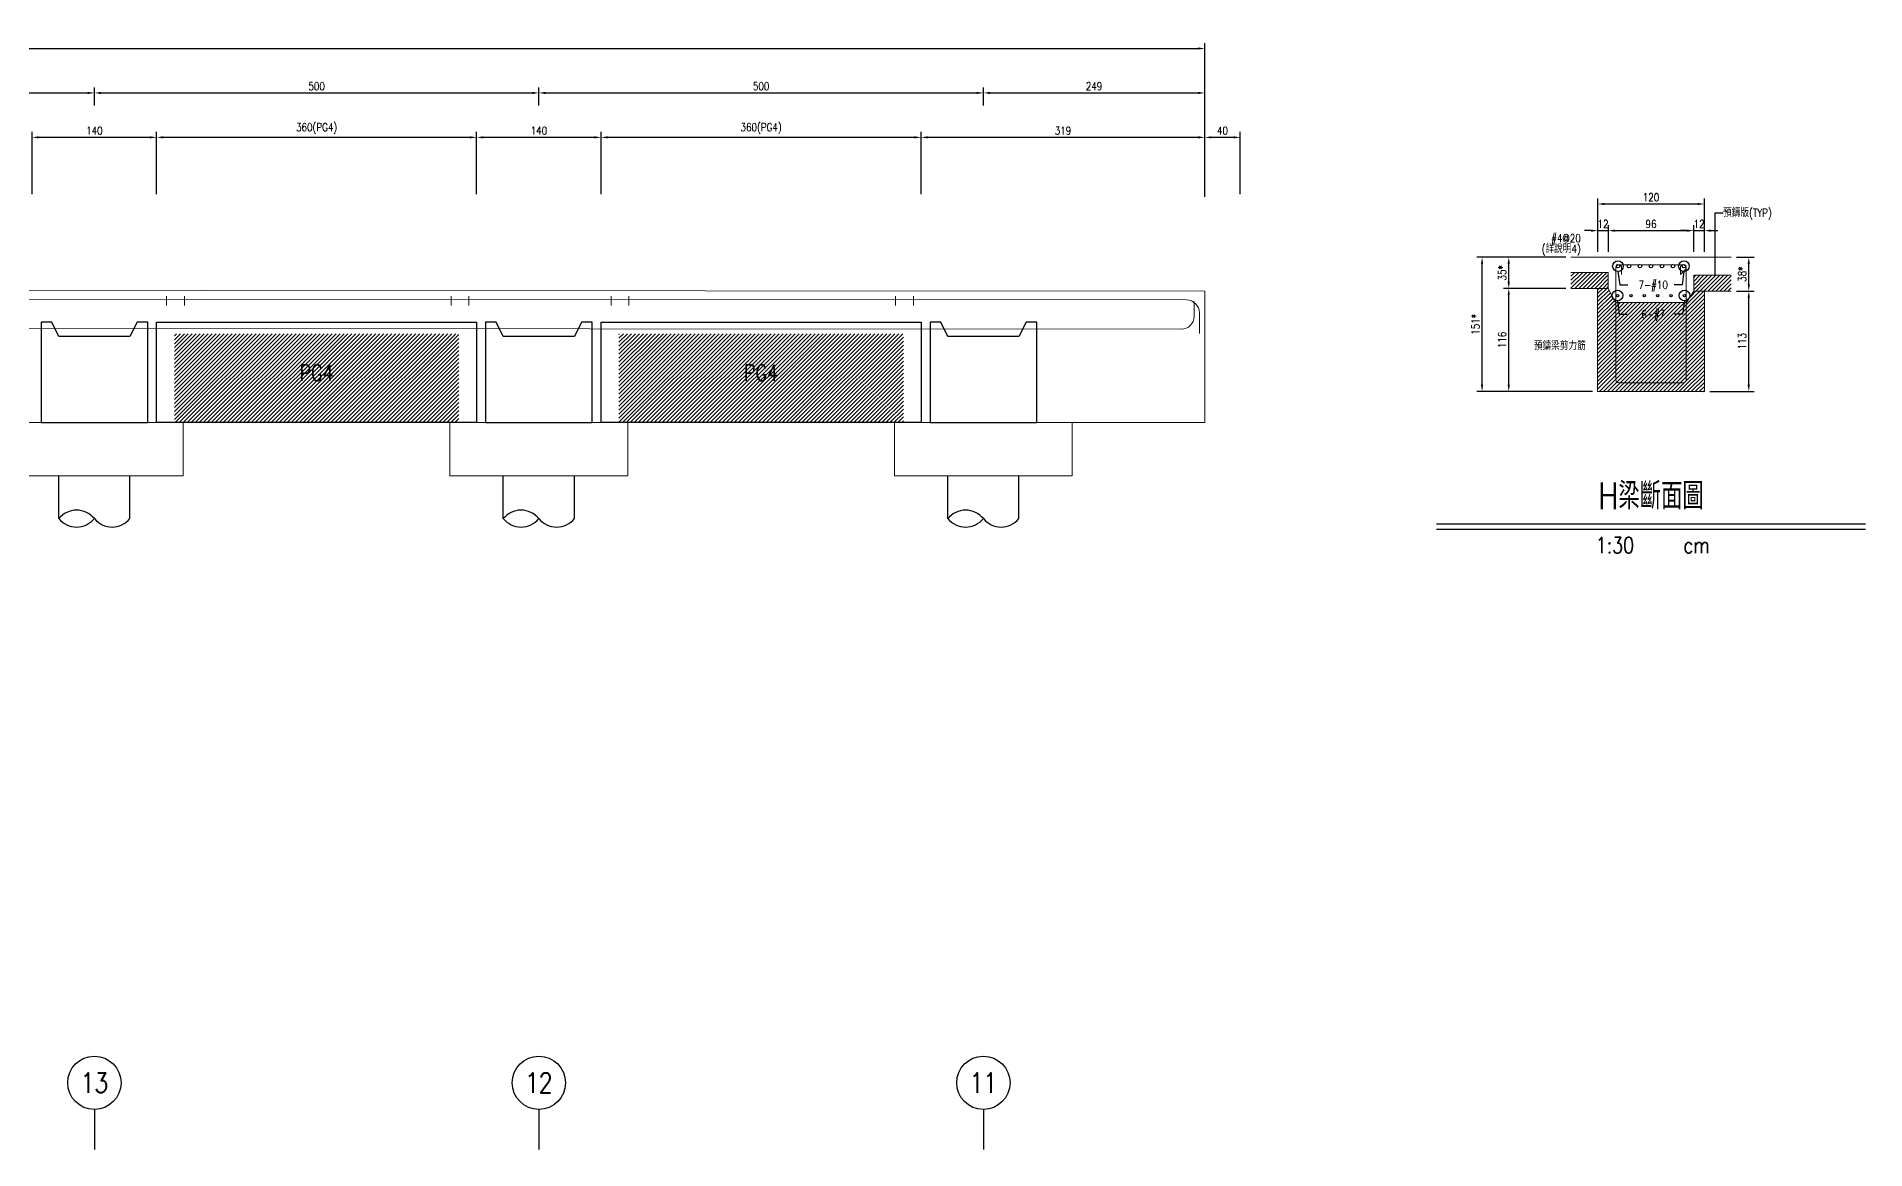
# Model space of a CAD drawing. Extents: x -4754 to 4976, y -23710 to 3841.
# Drawn here: x 2919 to 4976, y -11214 to -9961 of the extents above; entities that cross this region are included whole.
import ezdxf
from ezdxf.enums import TextEntityAlignment as Align

# ---------------------------------------------------------------- set-up
doc = ezdxf.new("R2010")
doc.units = 0
doc.header["$LTSCALE"] = 3
doc.layers.get('0').update_dxf_attribs({"linetype": 'CONTINUOUS'})
doc.layers.add('HB_0', color=7, linetype='CONTINUOUS', transparency=0.5)
doc.layers.add('預鑄版_HATCH', color=253, linetype='CONTINUOUS', transparency=0.1)
for name, color, linetype in [('HB_DIM', 1, 'CONTINUOUS'), ('HB_TXT_CTEXT', 2, 'CONTINUOUS'), ('鋼筋', 3, 'CONTINUOUS'), ('預鑄梁_HATCH', 253, 'CONTINUOUS')]:
    doc.layers.add(name, color=color, linetype=linetype)
doc.styles.get("Standard").update_dxf_attribs({"font": 'ROMANS.shx', "width": 0.8, "bigfont": 'chineset.shx'})
doc.dimstyles.new('30', dxfattribs={"dimscale": 3, "dimtxt": 3, "dimasz": 2.5, "dimexe": 2, "dimexo": 2, "dimgap": 1, "dimtad": 1, "dimdsep": 46, "dimtxsty": 'Standard', "dimcen": 0, "dimclrd": 256, "dimclre": 256, "dimclrt": 2, "dimadec": 0, "dimazin": 0, "dimtfac": 1, "dimtix": 1, "dimtmove": 2, "dimatfit": 3, "dimfxl": 1, "dimtolj": 1, "dimtzin": 0, "dimarcsym": 0})

# ---------------------------------------------------------------- blocks, each defined once
blk = doc.blocks.new('pile_vertical_with_pilecap')
at = {"linetype": 'Continuous'}
for p, q in [((-40, -48.1), (-40, 0)), ((-40, -48.1), (-40, 0)), ((40, -48.1), (40, 0)), ((40, -48.1), (40, 0))]:
    blk.add_line(p, q, dxfattribs=at)
for centre, start, end in [((-20, -64.1), 38.718, 141.282), ((-20, -64.1), 38.718, 141.282), ((-20, -32), 218.718, 321.282), ((-20, -32), 218.718, 321.282), ((20, -32), 218.718, 321.282), ((20, -32), 218.718, 321.282)]:
    blk.add_arc(centre, 25.6, start, end, dxfattribs=at)
blk = doc.blocks.new('*D175')
at = {"layer": 'HB_DIM', "linetype": 'Continuous', "lineweight": -2}
for p, q in [((2913.6, -10138.8), (2913.6, -10068.8)), ((2921.1, -10074.8), (3046.1, -10074.8)), ((3053.6, -10138.8), (3053.6, -10068.8))]:
    blk.add_line(p, q, dxfattribs=at)
at = {"layer": 'HB_DIM'}
for points in [[(2921.1, -10073.6), (2921.1, -10076.1), (2913.6, -10074.8)], [(3046.1, -10076.1), (3046.1, -10073.6), (3053.6, -10074.8)]]:
    blk.add_solid(points, dxfattribs=at)
at = {"layer": 'HB_DIM', "color": 2, "linetype": 'Continuous', "insert": (2983.6, -10067.3), "char_height": 9, "attachment_point": 5, "rotation": 0}
blk.add_mtext('\\A1;140', dxfattribs=at)
blk = doc.blocks.new('*D176')
at = {"layer": 'HB_DIM', "linetype": 'Continuous', "lineweight": -2}
for p, q in [((3053.6, -10138.8), (3053.6, -10068.8)), ((3061.1, -10074.8), (3406.1, -10074.8)), ((3413.6, -10138.8), (3413.6, -10068.8))]:
    blk.add_line(p, q, dxfattribs=at)
at = {"layer": 'HB_DIM'}
for points in [[(3061.1, -10073.6), (3061.1, -10076.1), (3053.6, -10074.8)], [(3406.1, -10076.1), (3406.1, -10073.6), (3413.6, -10074.8)]]:
    blk.add_solid(points, dxfattribs=at)
at = {"layer": 'HB_DIM', "color": 2, "linetype": 'Continuous', "insert": (3233.6, -10064.9), "char_height": 9, "attachment_point": 5, "rotation": 0}
blk.add_mtext('\\A1;360(PG4)', dxfattribs=at)
blk = doc.blocks.new('*D177')
at = {"layer": 'HB_DIM', "linetype": 'Continuous', "lineweight": -2}
for p, q in [((3413.6, -10138.8), (3413.6, -10068.8)), ((3421.1, -10074.8), (3546.1, -10074.8)), ((3553.6, -10138.8), (3553.6, -10068.8))]:
    blk.add_line(p, q, dxfattribs=at)
at = {"layer": 'HB_DIM'}
for points in [[(3421.1, -10073.6), (3421.1, -10076.1), (3413.6, -10074.8)], [(3546.1, -10076.1), (3546.1, -10073.6), (3553.6, -10074.8)]]:
    blk.add_solid(points, dxfattribs=at)
at = {"layer": 'HB_DIM', "color": 2, "linetype": 'Continuous', "insert": (3483.6, -10067.3), "char_height": 9, "attachment_point": 5, "rotation": 0}
blk.add_mtext('\\A1;140', dxfattribs=at)
blk = doc.blocks.new('*D178')
at = {"layer": 'HB_DIM', "linetype": 'Continuous', "lineweight": -2}
for p, q in [((3553.6, -10138.8), (3553.6, -10068.8)), ((3561.1, -10074.8), (3906.1, -10074.8)), ((3913.6, -10138.8), (3913.6, -10068.8))]:
    blk.add_line(p, q, dxfattribs=at)
at = {"layer": 'HB_DIM'}
for points in [[(3561.1, -10073.6), (3561.1, -10076.1), (3553.6, -10074.8)], [(3906.1, -10076.1), (3906.1, -10073.6), (3913.6, -10074.8)]]:
    blk.add_solid(points, dxfattribs=at)
at = {"layer": 'HB_DIM', "color": 2, "linetype": 'Continuous', "insert": (3733.6, -10064.9), "char_height": 9, "attachment_point": 5, "rotation": 0}
blk.add_mtext('\\A1;360(PG4)', dxfattribs=at)
blk = doc.blocks.new('*D179')
at = {"layer": 'HB_DIM', "linetype": 'Continuous', "lineweight": -2}
for p, q in [((3913.6, -10138.8), (3913.6, -10068.8)), ((3921.1, -10074.8), (4225.1, -10074.8)), ((4232.6, -10138.8), (4232.6, -10068.8))]:
    blk.add_line(p, q, dxfattribs=at)
at = {"layer": 'HB_DIM'}
for points in [[(3921.1, -10073.6), (3921.1, -10076.1), (3913.6, -10074.8)], [(4225.1, -10076.1), (4225.1, -10073.6), (4232.6, -10074.8)]]:
    blk.add_solid(points, dxfattribs=at)
at = {"layer": 'HB_DIM', "color": 2, "linetype": 'Continuous', "insert": (4073.1, -10067.3), "char_height": 9, "attachment_point": 5, "rotation": 0}
blk.add_mtext('\\A1;319', dxfattribs=at)
blk = doc.blocks.new('*D180')
at = {"layer": 'HB_DIM', "linetype": 'Continuous', "lineweight": -2}
for p, q in [((4232.6, -10138.8), (4232.6, -10068.8)), ((4240.1, -10074.8), (4265.1, -10074.8)), ((4272.6, -10138.8), (4272.6, -10068.8))]:
    blk.add_line(p, q, dxfattribs=at)
at = {"layer": 'HB_DIM'}
for points in [[(4240.1, -10073.6), (4240.1, -10076.1), (4232.6, -10074.8)], [(4265.1, -10076.1), (4265.1, -10073.6), (4272.6, -10074.8)]]:
    blk.add_solid(points, dxfattribs=at)
at = {"layer": 'HB_DIM', "color": 2, "linetype": 'Continuous', "insert": (4252.6, -10067.3), "char_height": 9, "attachment_point": 5, "rotation": 0}
blk.add_mtext('\\A1;40', dxfattribs=at)
blk = doc.blocks.new('*D183')
at = {"layer": 'HB_DIM', "linetype": 'Continuous', "lineweight": -2}
for p, q in [((-265.4, -10138.8), (-265.4, -9968.8)), ((-257.9, -9974.8), (4225.1, -9974.8)), ((4232.6, -10141.8), (4232.6, -9968.8))]:
    blk.add_line(p, q, dxfattribs=at)
at = {"layer": 'HB_DIM'}
for points in [[(-257.9, -9973.6), (-257.9, -9976.1), (-265.4, -9974.8)], [(4225.1, -9976.1), (4225.1, -9973.6), (4232.6, -9974.8)]]:
    blk.add_solid(points, dxfattribs=at)
at = {"layer": 'HB_DIM', "color": 2, "linetype": 'Continuous', "insert": (1983.6, -9967.3), "char_height": 9, "attachment_point": 5, "rotation": 0}
blk.add_mtext('\\A1;4498', dxfattribs=at)
blk = doc.blocks.new('*D190')
at = {"layer": 'HB_DIM', "linetype": 'Continuous', "lineweight": -2}
for p, q in [((2483.6, -10038.8), (2483.6, -10018.8)), ((2491.1, -10024.8), (2976.1, -10024.8)), ((2983.6, -10038.8), (2983.6, -10018.8))]:
    blk.add_line(p, q, dxfattribs=at)
at = {"layer": 'HB_DIM'}
for points in [[(2491.1, -10023.6), (2491.1, -10026.1), (2483.6, -10024.8)], [(2976.1, -10026.1), (2976.1, -10023.6), (2983.6, -10024.8)]]:
    blk.add_solid(points, dxfattribs=at)
at = {"layer": 'HB_DIM', "color": 2, "linetype": 'Continuous', "insert": (2733.6, -10017.3), "char_height": 9, "attachment_point": 5, "rotation": 0}
blk.add_mtext('\\A1;500', dxfattribs=at)
blk = doc.blocks.new('*D191')
at = {"layer": 'HB_DIM', "linetype": 'Continuous', "lineweight": -2}
for p, q in [((2983.6, -10038.8), (2983.6, -10018.8)), ((2991.1, -10024.8), (3476.1, -10024.8)), ((3483.6, -10038.8), (3483.6, -10018.8))]:
    blk.add_line(p, q, dxfattribs=at)
at = {"layer": 'HB_DIM'}
for points in [[(2991.1, -10023.6), (2991.1, -10026.1), (2983.6, -10024.8)], [(3476.1, -10026.1), (3476.1, -10023.6), (3483.6, -10024.8)]]:
    blk.add_solid(points, dxfattribs=at)
at = {"layer": 'HB_DIM', "color": 2, "linetype": 'Continuous', "insert": (3233.6, -10017.3), "char_height": 9, "attachment_point": 5, "rotation": 0}
blk.add_mtext('\\A1;500', dxfattribs=at)
blk = doc.blocks.new('*D192')
at = {"layer": 'HB_DIM', "linetype": 'Continuous', "lineweight": -2}
for p, q in [((3483.6, -10038.8), (3483.6, -10018.8)), ((3491.1, -10024.8), (3976.1, -10024.8)), ((3983.6, -10038.8), (3983.6, -10018.8))]:
    blk.add_line(p, q, dxfattribs=at)
at = {"layer": 'HB_DIM'}
for points in [[(3491.1, -10023.6), (3491.1, -10026.1), (3483.6, -10024.8)], [(3976.1, -10026.1), (3976.1, -10023.6), (3983.6, -10024.8)]]:
    blk.add_solid(points, dxfattribs=at)
at = {"layer": 'HB_DIM', "color": 2, "linetype": 'Continuous', "insert": (3733.6, -10017.3), "char_height": 9, "attachment_point": 5, "rotation": 0}
blk.add_mtext('\\A1;500', dxfattribs=at)
blk = doc.blocks.new('*D193')
at = {"layer": 'HB_DIM', "linetype": 'Continuous', "lineweight": -2}
for p, q in [((3983.6, -10038.8), (3983.6, -10018.8)), ((3991.1, -10024.8), (4225.1, -10024.8)), ((4232.6, -10138.8), (4232.6, -10018.8))]:
    blk.add_line(p, q, dxfattribs=at)
at = {"layer": 'HB_DIM'}
for points in [[(3991.1, -10023.6), (3991.1, -10026.1), (3983.6, -10024.8)], [(4225.1, -10026.1), (4225.1, -10023.6), (4232.6, -10024.8)]]:
    blk.add_solid(points, dxfattribs=at)
at = {"layer": 'HB_DIM', "color": 2, "linetype": 'Continuous', "insert": (4108.1, -10017.3), "char_height": 9, "attachment_point": 5, "rotation": 0}
blk.add_mtext('\\A1;249', dxfattribs=at)
blk = doc.blocks.new('line_guide')
at = {"color": 4, "linetype": 'Continuous'}
blk.add_line((0, 0), (0, -45), dxfattribs=at)
blk.add_circle((0, 30), 30, dxfattribs=at)
at = {"color": 4, "linetype": 'Continuous', "width": 0.8}
blk.add_attdef('A', text='', height=22.5, dxfattribs=at).set_placement((0, 30), align=Align.MIDDLE)
blk = doc.blocks.new('title_beam')
at = {"color": 3, "linetype": 'Continuous'}
blk.add_line((-241.2, 0), (241.2, 0), dxfattribs=at)
at = {"color": 1, "linetype": 'Continuous'}
blk.add_line((-241.2, -6), (241.2, -6), dxfattribs=at)
at = {"color": 3, "linetype": 'Continuous', "width": 0.8}
blk.add_attdef('TITLE', text='', height=30, dxfattribs=at).set_placement((0, 33), align=Align.MIDDLE)
at = {"linetype": 'Continuous', "width": 0.8}
blk.add_attdef('SCALE', text='', height=18, dxfattribs=at).set_placement((-40.6, -24), align=Align.MIDDLE)
blk.add_attdef('CM', (36.5, -33), '', height=18, dxfattribs=at)
blk = doc.blocks.new('C')
at = {"color": 3, "linetype": 'Continuous'}
blk.add_circle((0, 0), 1.2, dxfattribs=at)
blk = doc.blocks.new('*D444')
at = {"layer": 'HB_DIM', "linetype": 'Continuous', "lineweight": -2}
for p, q in [((4638.6, -10209.8), (4538.6, -10209.8)), ((4544.6, -10353.3), (4544.6, -10217.3)), ((4668.6, -10360.8), (4538.6, -10360.8))]:
    blk.add_line(p, q, dxfattribs=at)
at = {"layer": 'HB_DIM'}
for points in [[(4545.8, -10217.3), (4543.3, -10217.3), (4544.6, -10209.8)], [(4543.3, -10353.3), (4545.8, -10353.3), (4544.6, -10360.8)]]:
    blk.add_solid(points, dxfattribs=at)
at = {"layer": 'HB_DIM', "color": 2, "linetype": 'Continuous', "insert": (4537.1, -10285.3), "char_height": 9, "attachment_point": 5, "rotation": 90}
blk.add_mtext('\\A1;151*', dxfattribs=at)
blk = doc.blocks.new('*D445')
at = {"layer": 'HB_DIM', "linetype": 'Continuous', "lineweight": -2}
for p, q in [((4638.6, -10244.8), (4568.6, -10244.8)), ((4574.6, -10353.3), (4574.6, -10252.3)), ((4668.6, -10360.8), (4568.6, -10360.8))]:
    blk.add_line(p, q, dxfattribs=at)
at = {"layer": 'HB_DIM'}
for points in [[(4575.8, -10252.3), (4573.3, -10252.3), (4574.6, -10244.8)], [(4573.3, -10353.3), (4575.8, -10353.3), (4574.6, -10360.8)]]:
    blk.add_solid(points, dxfattribs=at)
at = {"layer": 'HB_DIM', "color": 2, "linetype": 'Continuous', "insert": (4567.1, -10302.8), "char_height": 9, "attachment_point": 5, "rotation": 90}
blk.add_mtext('\\A1;116', dxfattribs=at)
blk = doc.blocks.new('*D446')
at = {"layer": 'HB_DIM', "linetype": 'Continuous', "lineweight": -2}
for p, q in [((4638.6, -10209.8), (4568.6, -10209.8)), ((4574.6, -10237.3), (4574.6, -10217.3)), ((4638.6, -10244.8), (4568.6, -10244.8))]:
    blk.add_line(p, q, dxfattribs=at)
at = {"layer": 'HB_DIM'}
for points in [[(4575.8, -10217.3), (4573.3, -10217.3), (4574.6, -10209.8)], [(4573.3, -10237.3), (4575.8, -10237.3), (4574.6, -10244.8)]]:
    blk.add_solid(points, dxfattribs=at)
at = {"layer": 'HB_DIM', "color": 2, "linetype": 'Continuous', "insert": (4567.1, -10227.3), "char_height": 9, "attachment_point": 5, "rotation": 90}
blk.add_mtext('\\A1;35*', dxfattribs=at)
blk = doc.blocks.new('*D447')
at = {"layer": 'HB_DIM', "linetype": 'Continuous', "lineweight": -2}
for p, q in [((4830.6, -10247.8), (4850.6, -10247.8)), ((4844.6, -10353.3), (4844.6, -10255.3)), ((4800.6, -10360.8), (4850.6, -10360.8))]:
    blk.add_line(p, q, dxfattribs=at)
at = {"layer": 'HB_DIM'}
for points in [[(4845.8, -10255.3), (4843.3, -10255.3), (4844.6, -10247.8)], [(4843.3, -10353.3), (4845.8, -10353.3), (4844.6, -10360.8)]]:
    blk.add_solid(points, dxfattribs=at)
at = {"layer": 'HB_DIM', "color": 2, "linetype": 'Continuous', "insert": (4837.1, -10304.3), "char_height": 9, "attachment_point": 5, "rotation": 90}
blk.add_mtext('\\A1;113', dxfattribs=at)
blk = doc.blocks.new('*D448')
at = {"layer": 'HB_DIM', "linetype": 'Continuous', "lineweight": -2}
for p, q in [((4830.6, -10209.8), (4850.6, -10209.8)), ((4844.6, -10240.3), (4844.6, -10217.3)), ((4830.6, -10247.8), (4850.6, -10247.8))]:
    blk.add_line(p, q, dxfattribs=at)
at = {"layer": 'HB_DIM'}
for points in [[(4845.8, -10217.3), (4843.3, -10217.3), (4844.6, -10209.8)], [(4843.3, -10240.3), (4845.8, -10240.3), (4844.6, -10247.8)]]:
    blk.add_solid(points, dxfattribs=at)
at = {"layer": 'HB_DIM', "color": 2, "linetype": 'Continuous', "insert": (4837.1, -10228.8), "char_height": 9, "attachment_point": 5, "rotation": 90}
blk.add_mtext('\\A1;38*', dxfattribs=at)
blk = doc.blocks.new('*D449')
at = {"layer": 'HB_DIM', "linetype": 'Continuous', "lineweight": -2}
for p, q in [((4674.6, -10203.8), (4674.6, -10143.8)), ((4682.1, -10149.8), (4787.1, -10149.8)), ((4794.6, -10203.8), (4794.6, -10143.8))]:
    blk.add_line(p, q, dxfattribs=at)
at = {"layer": 'HB_DIM'}
for points in [[(4682.1, -10148.6), (4682.1, -10151.1), (4674.6, -10149.8)], [(4787.1, -10151.1), (4787.1, -10148.6), (4794.6, -10149.8)]]:
    blk.add_solid(points, dxfattribs=at)
at = {"layer": 'HB_DIM', "color": 2, "linetype": 'Continuous', "insert": (4734.6, -10142.3), "char_height": 9, "attachment_point": 5, "rotation": 0}
blk.add_mtext('\\A1;120', dxfattribs=at)
blk = doc.blocks.new('*D450')
at = {"layer": 'HB_DIM', "linetype": 'Continuous', "lineweight": -2}
for p, q in [((4667.1, -10179.8), (4659.6, -10179.8)), ((4674.6, -10203.8), (4674.6, -10173.8)), ((4674.6, -10179.8), (4686.6, -10179.8)), ((4686.6, -10203.8), (4686.6, -10173.8)), ((4694.1, -10179.8), (4701.6, -10179.8))]:
    blk.add_line(p, q, dxfattribs=at)
at = {"layer": 'HB_DIM'}
for points in [[(4667.1, -10181.1), (4667.1, -10178.6), (4674.6, -10179.8)], [(4694.1, -10178.6), (4694.1, -10181.1), (4686.6, -10179.8)]]:
    blk.add_solid(points, dxfattribs=at)
at = {"layer": 'HB_DIM', "color": 2, "linetype": 'Continuous', "insert": (4680.6, -10172.3), "char_height": 9, "attachment_point": 5, "rotation": 0}
blk.add_mtext('\\A1;12', dxfattribs=at)
blk = doc.blocks.new('*D451')
at = {"layer": 'HB_DIM', "linetype": 'Continuous', "lineweight": -2}
for p, q in [((4686.6, -10203.8), (4686.6, -10173.8)), ((4694.1, -10179.8), (4775.1, -10179.8)), ((4782.6, -10203.8), (4782.6, -10173.8))]:
    blk.add_line(p, q, dxfattribs=at)
at = {"layer": 'HB_DIM'}
for points in [[(4694.1, -10178.6), (4694.1, -10181.1), (4686.6, -10179.8)], [(4775.1, -10181.1), (4775.1, -10178.6), (4782.6, -10179.8)]]:
    blk.add_solid(points, dxfattribs=at)
at = {"layer": 'HB_DIM', "color": 2, "linetype": 'Continuous', "insert": (4734.6, -10172.3), "char_height": 9, "attachment_point": 5, "rotation": 0}
blk.add_mtext('\\A1;96', dxfattribs=at)
blk = doc.blocks.new('*D452')
at = {"layer": 'HB_DIM', "linetype": 'Continuous', "lineweight": -2}
for p, q in [((4775.1, -10179.8), (4767.6, -10179.8)), ((4782.6, -10203.8), (4782.6, -10173.8)), ((4782.6, -10179.8), (4794.6, -10179.8)), ((4794.6, -10203.8), (4794.6, -10173.8)), ((4802.1, -10179.8), (4809.6, -10179.8))]:
    blk.add_line(p, q, dxfattribs=at)
at = {"layer": 'HB_DIM'}
for points in [[(4775.1, -10181.1), (4775.1, -10178.6), (4782.6, -10179.8)], [(4802.1, -10178.6), (4802.1, -10181.1), (4794.6, -10179.8)]]:
    blk.add_solid(points, dxfattribs=at)
at = {"layer": 'HB_DIM', "color": 2, "linetype": 'Continuous', "insert": (4788.6, -10172.3), "char_height": 9, "attachment_point": 5, "rotation": 0}
blk.add_mtext('\\A1;12', dxfattribs=at)
blk = doc.blocks.new('C_Red')
at = {"color": 1, "linetype": 'Continuous'}
blk.add_circle((0, 0), 1.2, dxfattribs=at)

msp = doc.modelspace()

# ---------------------------------------------------------------- hatches: boundary and pattern name
at = {"layer": 'HB_0', "linetype": 'Continuous'}
h = msp.add_hatch(dxfattribs=at)
h.set_pattern_fill('ANSI31', color=256, style=0)
h.paths.add_polyline_path([(3073.573, -10295.802), (3393.573, -10295.802), (3393.573, -10395.802), (3073.573, -10395.802)], flags=17)
h = msp.add_hatch(dxfattribs=at)
h.set_pattern_fill('ANSI31', color=256, style=0)
h.paths.add_polyline_path([(3573.573, -10295.802), (3893.573, -10295.802), (3893.573, -10395.802), (3573.573, -10395.802)], flags=17)
at = {"layer": '預鑄梁_HATCH', "linetype": 'Continuous'}
h = msp.add_hatch(dxfattribs=at)
h.set_pattern_fill('ANSI31', color=256, style=0)
h.paths.add_polyline_path([(4674.573, -10360.802), (4674.573, -10244.802), (4686.573, -10244.802), (4694.573, -10260.802), (4774.573, -10260.802), (4782.573, -10247.802), (4794.573, -10247.802), (4794.573, -10360.802)], flags=17)
at = {"layer": '預鑄版_HATCH', "linetype": 'Continuous'}
h = msp.add_hatch(dxfattribs=at)
h.set_pattern_fill('ANSI31', color=256, style=0)
h.paths.add_polyline_path([(4644.573, -10244.802), (4686.573, -10244.802), (4686.573, -10226.802), (4644.573, -10226.802)], flags=17)
h = msp.add_hatch(dxfattribs=at)
h.set_pattern_fill('ANSI31', color=256, style=0)
h.paths.add_polyline_path([(4782.573, -10247.802), (4824.573, -10247.802), (4824.573, -10229.802), (4782.573, -10229.802)], flags=17)

# ---------------------------------------------------------------- linework, layer by layer
at = {"layer": 'HB_0', "lineweight": 5}
for p, q in [((4644.573, -10209.802, -89.5), (4824.573, -10209.802, -89.5)), ((4686.573, -10226.802), (4644.573, -10226.802)), ((4686.573, -10244.802), (4644.573, -10244.802)), ((4686.573, -10226.802), (4686.573, -10244.802)), ((4824.573, -10229.802), (4782.573, -10229.802)), ((4782.573, -10247.802), (4782.573, -10229.802)), ((4824.573, -10247.802), (4782.573, -10247.802))]:
    msp.add_line(p, q, dxfattribs=at)
for points in [[(-265.427, -10395.802), (-265.427, -10244.802), (4232.573, -10247.802), (4232.573, -10395.802), (-265.427, -10395.802)], [(4674.573, -10360.802), (4674.573, -10244.802), (4686.573, -10244.802), (4694.573, -10260.802), (4774.573, -10260.802), (4782.573, -10247.802), (4794.573, -10247.802), (4794.573, -10360.802), (4674.573, -10360.802)]]:
    msp.add_lwpolyline(points, dxfattribs=at)
at = {"layer": 'HB_0', "color": 1, "linetype": 'Continuous'}
for points in [[(3043.573, -10395.802), (3043.573, -10282.802), (3031.573, -10282.802), (3023.573, -10298.802), (2943.573, -10298.802), (2935.573, -10282.802), (2923.573, -10282.802), (2923.573, -10395.802), (3043.573, -10395.802)], [(3053.573, -10282.802), (3073.573, -10282.802), (3393.573, -10282.802), (3413.573, -10282.802), (3413.573, -10395.802), (3393.573, -10395.802), (3073.573, -10395.802), (3053.573, -10395.802), (3053.573, -10282.802)], [(3543.573, -10395.802), (3543.573, -10282.802), (3531.573, -10282.802), (3523.573, -10298.802), (3443.573, -10298.802), (3435.573, -10282.802), (3423.573, -10282.802), (3423.573, -10395.802), (3543.573, -10395.802)], [(3553.573, -10282.802), (3573.573, -10282.802), (3893.573, -10282.802), (3913.573, -10282.802), (3913.573, -10395.802), (3893.573, -10395.802), (3573.573, -10395.802), (3553.573, -10395.802), (3553.573, -10282.802)], [(4043.573, -10395.802), (4043.573, -10282.802), (4031.573, -10282.802), (4023.573, -10298.802), (3943.573, -10298.802), (3935.573, -10282.802), (3923.573, -10282.802), (3923.573, -10395.802), (4043.573, -10395.802)]]:
    msp.add_lwpolyline(points, dxfattribs=at)
at = {"layer": 'HB_0', "lineweight": 5}
for points in [[(2883.573, -10455.802, -325), (3083.573, -10455.802, -325), (3083.573, -10395.802, -325), (2883.573, -10395.802, -325), (2883.573, -10455.802, -325)], [(3383.573, -10455.802, -325), (3583.573, -10455.802, -325), (3583.573, -10395.802, -325), (3383.573, -10395.802, -325), (3383.573, -10455.802, -325)], [(3883.573, -10455.802, -325), (4083.573, -10455.802, -325), (4083.573, -10395.802, -325), (3883.573, -10395.802, -325), (3883.573, -10455.802, -325)]]:
    msp.add_polyline3d(points, dxfattribs=at)
at = {"layer": 'HB_DIM', "color": 1, "linetype": 'Continuous'}
for points in [[(4806.693, -10229.815), (4806.693, -10159.815), (4815.693, -10159.815)], [(4697.453, -10225.815), (4699.453, -10240.815), (4708.453, -10240.815)], [(4771.693, -10225.815), (4769.693, -10240.815), (4760.693, -10240.815)], [(4696.953, -10258.819), (4698.953, -10273.819), (4707.953, -10273.819)], [(4772.193, -10258.819), (4770.193, -10273.819), (4761.193, -10273.819)]]:
    msp.add_lwpolyline(points, dxfattribs=at)
for points in [[(4734.573, -10218.372, 0, 1.25, 0), (4727.573, -10215.372, 0, 0, 0), (4664.573, -10188.372, 0, 0, 0), (4655.573, -10188.372, 0, 0, 0)], [(4695.168, -10284.674, 0, 1.25, 0), (4690.168, -10289.674, 0, 0, 0), (4670.168, -10309.674, 0, 0, 0), (4661.168, -10309.674, 0, 0, 0)]]:
    msp.add_lwpolyline(points, format="xyseb", dxfattribs=at)
at = {"layer": '鋼筋', "lineweight": 5}
for p, q in [((4695.168, -10221.547, -78.23), (4695.168, -10229.167, -78.23)), ((4695.168, -10347.802, -79.5), (4695.168, -10221.547, -79.5)), ((4770.803, -10218.372, -78.23), (4698.343, -10218.372, -78.23)), ((4701.518, -10221.547, -79.5), (4701.518, -10229.167, -79.5)), ((4767.628, -10229.167, -79.5), (4767.628, -10221.547, -79.5)), ((4767.66, -10229.18, -78.23), (4773.048, -10223.792, -78.23)), ((4773.978, -10221.547, -79.5), (4773.978, -10347.802, -79.5)), ((-244.943, -10254.815, -37.12), (4212.076, -10257.788, -37.12)), ((-244.943, -10254.815, -24.747), (4212.076, -10257.788, -24.747)), ((-244.943, -10254.815, -12.373), (4212.076, -10257.788, -12.373)), ((-244.943, -10254.815), (4212.076, -10257.788)), ((-244.943, -10254.815, 12.373), (4212.076, -10257.788, 12.373)), ((-244.943, -10254.815, 24.747), (4212.076, -10257.788, 24.747)), ((-244.943, -10254.815, 37.12), (4212.076, -10257.788, 37.12)), ((3064.843, -10253.372, -36.23), (3064.843, -10253.372, 36.23)), ((3064.843, -10256.547, 39.405), (3064.843, -10264.167, 39.405)), ((3064.843, -10264.18, -33.087), (3064.843, -10258.792, -38.475)), ((3084.843, -10253.372, -36.23), (3084.843, -10253.372, 36.23)), ((3084.843, -10256.547, 39.405), (3084.843, -10264.167, 39.405)), ((3084.843, -10264.18, -33.087), (3084.843, -10258.792, -38.475)), ((3384.843, -10253.372, -36.23), (3384.843, -10253.372, 36.23)), ((3384.843, -10256.547, 39.405), (3384.843, -10264.167, 39.405)), ((3384.843, -10264.18, -33.087), (3384.843, -10258.792, -38.475)), ((3404.843, -10253.372, -36.23), (3404.843, -10253.372, 36.23)), ((3404.843, -10256.547, 39.405), (3404.843, -10264.167, 39.405)), ((3404.843, -10264.18, -33.087), (3404.843, -10258.792, -38.475)), ((3564.843, -10253.372, -36.23), (3564.843, -10253.372, 36.23)), ((3564.843, -10256.547, 39.405), (3564.843, -10264.167, 39.405)), ((3564.843, -10264.18, -33.087), (3564.843, -10258.792, -38.475)), ((3584.843, -10253.372, -36.23), (3584.843, -10253.372, 36.23)), ((3584.843, -10256.547, 39.405), (3584.843, -10264.167, 39.405)), ((3584.843, -10264.18, -33.087), (3584.843, -10258.792, -38.475)), ((3884.843, -10253.372, -36.23), (3884.843, -10253.372, 36.23)), ((3884.843, -10256.547, 39.405), (3884.843, -10264.167, 39.405)), ((3884.843, -10264.18, -33.087), (3884.843, -10258.792, -38.475)), ((3904.843, -10253.372, -36.23), (3904.843, -10253.372, 36.23)), ((3904.843, -10256.547, 39.405), (3904.843, -10264.167, 39.405)), ((3904.843, -10264.18, -33.087), (3904.843, -10258.792, -38.475)), ((4220.588, -10276.304, -37.62), (4220.599, -10259.684, -37.62)), ((4220.588, -10276.304, -22.572), (4220.599, -10259.684, -22.572)), ((4220.588, -10276.304, -7.524), (4220.599, -10259.684, -7.524)), ((4220.588, -10276.304, 7.524), (4220.599, -10259.684, 7.524)), ((4220.588, -10276.304, 22.572), (4220.599, -10259.684, 22.572)), ((4220.588, -10276.304, 37.62), (4220.599, -10259.684, 37.62)), ((4226.556, -10272.288, -37.12), (4226.541, -10295.408, -37.12)), ((4226.556, -10272.288, -24.747), (4226.541, -10295.408, -24.747)), ((4226.556, -10272.288, -12.373), (4226.541, -10295.408, -12.373)), ((4226.556, -10272.288), (4226.541, -10295.408)), ((4226.556, -10272.288, 12.373), (4226.541, -10295.408, 12.373)), ((4226.556, -10272.288, 24.747), (4226.541, -10295.408, 24.747)), ((4226.556, -10272.288, 37.12), (4226.541, -10295.408, 37.12)), ((-238.931, -10287.819, -37.62), (4206.088, -10290.784, -37.62)), ((-238.931, -10287.819, -22.572), (4206.088, -10290.784, -22.572)), ((-238.931, -10287.819, -7.524), (4206.088, -10290.784, -7.524)), ((-238.931, -10287.819, 7.524), (4206.088, -10290.784, 7.524)), ((-238.931, -10287.819, 22.572), (4206.088, -10290.784, 22.572)), ((-238.931, -10287.819, 37.62), (4206.088, -10290.784, 37.62)), ((4770.803, -10350.977, -79.5), (4698.343, -10350.977, -79.5))]:
    msp.add_line(p, q, dxfattribs=at)
for centre, radius, start, end in [((4698.343, -10221.547, -78.23), 3.175, 90, 180), ((4770.803, -10221.547, -78.23), 3.175, 315, 90), ((4206.098, -10276.294, -37.62), 14.49, 269.961786, 359.961786), ((4206.098, -10276.294, -22.572), 14.49, 269.961786, 359.961786), ((4206.098, -10276.294, -7.524), 14.49, 269.961786, 359.961786), ((4206.098, -10276.294, 7.524), 14.49, 269.961786, 359.961786), ((4206.098, -10276.294, 22.572), 14.49, 269.961786, 359.961786), ((4206.098, -10276.294, 37.62), 14.49, 269.961786, 359.961786)]:
    msp.add_arc(centre, radius, start, end, dxfattribs=at)
at = {"layer": '鋼筋', "lineweight": 5, "extrusion": (0, 0, -1)}
for centre, radius, start, end in [((-4698.343, -10221.547, 79.5), 3.175, 0, 180), ((-4770.803, -10221.547, 79.5), 3.175, 0, 180), ((-4212.066, -10272.278, 37.12), 14.49, 90.038214, 180.038214), ((-4212.066, -10272.278, 24.747), 14.49, 90.038214, 180.038214), ((-4212.066, -10272.278, 12.373), 14.49, 90.038214, 180.038214), ((-4212.066, -10272.278), 14.49, 90.038214, 180.038214), ((-4212.066, -10272.278, -12.373), 14.49, 90.038214, 180.038214), ((-4212.066, -10272.278, -24.747), 14.49, 90.038214, 180.038214), ((-4212.066, -10272.278, -37.12), 14.49, 90.038214, 180.038214), ((-4698.343, -10347.802, 79.5), 3.175, 270, 0), ((-4770.803, -10347.802, 79.5), 3.175, 180, 270)]:
    msp.add_arc(centre, radius, start, end, dxfattribs=at)
at = {"layer": '鋼筋', "lineweight": 5, "extrusion": (1, -3.67394e-16, -4.93038e-32)}
for centre in [(-10256.547, -36.23, 3064.843), (-10256.547, -36.23, 3084.843), (-10256.547, -36.23, 3384.843), (-10256.547, -36.23, 3404.843), (-10256.547, -36.23, 3564.843), (-10256.547, -36.23, 3584.843), (-10256.547, -36.23, 3884.843), (-10256.547, -36.23, 3904.843)]:
    msp.add_arc(centre, 3.175, 225, 0, dxfattribs=at)
at = {"layer": '鋼筋', "lineweight": 5, "extrusion": (1, -3.67394e-16, 2.4727e-36)}
for centre in [(-10256.547, 36.23, 3064.843), (-10256.547, 36.23, 3084.843), (-10256.547, 36.23, 3384.843), (-10256.547, 36.23, 3404.843), (-10256.547, 36.23, 3564.843), (-10256.547, 36.23, 3584.843), (-10256.547, 36.23, 3884.843), (-10256.547, 36.23, 3904.843)]:
    msp.add_arc(centre, 3.175, 0, 90, dxfattribs=at)

# ---------------------------------------------------------------- block references
at = {"layer": 'HB_0', "linetype": 'Continuous'}
for p in [(2983.573, -10455.802, -325), (3483.573, -10455.802, -325), (3983.573, -10455.802, -325)]:
    msp.add_blockref('pile_vertical_with_pilecap', p, dxfattribs=at)
for p, values in [((2983.573, -11168.802), {'A': '13'}), ((3483.573, -11168.802), {'A': '12'}), ((3983.573, -11168.802), {'A': '11'})]:
    msp.add_blockref('line_guide', p, dxfattribs=at).add_auto_attribs(values)
at = {"layer": 'HB_DIM', "linetype": 'Continuous', "xscale": 5, "yscale": 5, "zscale": 5}
for p in [(4697.453, -10219.815, -69.017), (4771.693, -10219.815, -69.017), (4696.953, -10252.819, -63.005), (4772.193, -10252.819, -63.005)]:
    msp.add_blockref('C_Red', p, dxfattribs=at)
at = {"layer": 'HB_TXT_CTEXT', "linetype": 'Continuous'}
msp.add_blockref('title_beam', (4734.573, -10509.802, -89.5), dxfattribs=at).add_auto_attribs({'TITLE': 'H梁斷面圖', 'SCALE': '1:30', 'CM': 'cm'})
at = {"layer": '鋼筋', "linetype": 'Continuous'}
for p, xscale, yscale, zscale in [((4697.453, -10219.815, -69.017), 1.61, 1.61, 1.61), ((4709.827, -10219.815, -69.017), 1.61, 1.61, 1.61), ((4722.2, -10219.815, -69.017), 1.61, 1.61, 1.61), ((4734.573, -10219.815, -69.017), 1.61, 1.61, 1.61), ((4746.947, -10219.815, -69.017), 1.61, 1.61, 1.61), ((4759.32, -10219.815, -69.017), 1.61, 1.61, 1.61), ((4771.693, -10219.815, -69.017), 1.61, 1.61, 1.61), ((4696.953, -10252.819, -63.005), 1.11, 1.11, 1.11), ((4712.001, -10252.819, -63.005), 1.11, 1.11, 1.11), ((4727.049, -10252.819, -63.005), 1.11, 1.11, 1.11), ((4742.097, -10252.819, -63.005), 1.11, 1.11, 1.11), ((4757.145, -10252.819, -63.005), 1.11, 1.11, 1.11), ((4772.193, -10252.819, -63.005), 1.11, 1.11, 1.11)]:
    msp.add_blockref('C', p, dxfattribs=dict(at, xscale=xscale, yscale=yscale, zscale=zscale))

# ---------------------------------------------------------------- texts
at = {"layer": 'HB_TXT_CTEXT', "linetype": 'Continuous', "width": 0.8}
msp.add_text('預鑄版(TYP)', height=9, dxfattribs=at).set_placement((4815.693, -10159.815, -69.017), align=Align.MIDDLE_LEFT)
for s, p in [('#4@20', (4655.573, -10188.372, -78.23)), ('(詳說明4)', (4655.573, -10200.372, -78.23)), ('預鑄梁剪力筋', (4661.168, -10309.674, -79.5))]:
    msp.add_text(s, height=9, dxfattribs=at).set_placement(p, align=Align.MIDDLE_RIGHT)
for s, p in [(' 7-#10', (4734.573, -10240.815, -69.017)), (' 6-#7', (4734.573, -10273.819, -63.005))]:
    msp.add_text(s, height=9, dxfattribs=at).set_placement(p, align=Align.MIDDLE_CENTER)
for p in [(3233.573, -10339.802), (3733.573, -10339.802)]:
    msp.add_text('PG4', height=18, dxfattribs=at).set_placement(p, align=Align.MIDDLE)

# ---------------------------------------------------------------- dimensions: what is measured, and where the dimension line sits
at = {"layer": 'HB_DIM', "linetype": 'Continuous'}
for base, p1, p2, angle, override, picture, middle in [((4232.573, -9974.802), (-265.427, -10144.802), (4232.573, -10147.802), 0, {"dimdec": 0, "dimpost": '<>'}, '*D183', (1983.573, -9967.302)), ((2983.573, -10024.802), (2483.573, -10044.802, -1969), (2983.573, -10044.802, -2469), 0, {"dimdec": 0, "dimpost": '<>'}, '*D190', (2733.573, -10017.302)), ((3483.573, -10024.802), (2983.573, -10044.802, -2469), (3483.573, -10044.802, -2969), 0, {"dimdec": 0, "dimpost": '<>'}, '*D191', (3233.573, -10017.302)), ((3983.573, -10024.802), (3483.573, -10044.802, -2969), (3983.573, -10044.802, -3469), 0, {"dimdec": 0, "dimpost": '<>'}, '*D192', (3733.573, -10017.302)), ((4232.573, -10024.802), (3983.573, -10044.802, -3469), (4232.573, -10144.802), 0, {"dimdec": 0, "dimpost": '<>'}, '*D193', (4108.073, -10017.302)), ((3053.573, -10074.802), (2913.573, -10144.802), (3053.573, -10144.802), 0, {"dimdec": 0, "dimpost": '<>'}, '*D175', (2983.573, -10067.302)), ((3553.573, -10074.802), (3413.573, -10144.802), (3553.573, -10144.802), 0, {"dimdec": 0, "dimpost": '<>'}, '*D177', (3483.573, -10067.302)), ((4232.573, -10074.802), (3913.573, -10144.802), (4232.573, -10144.802), 0, {"dimdec": 0, "dimpost": '<>'}, '*D179', (4073.073, -10067.302)), ((4272.573, -10074.802), (4232.573, -10144.802), (4272.573, -10144.802, -40), 0, {"dimdec": 0, "dimpost": '<>'}, '*D180', (4252.573, -10067.302)), ((4794.573, -10149.802), (4674.573, -10209.802, -89.5), (4794.573, -10209.802, -89.5), 0, {"dimdec": 0, "dimpost": '<>'}, '*D449', (4734.573, -10142.302)), ((4686.573, -10179.802), (4674.573, -10209.802, -89.5), (4686.573, -10209.802, -89.5), 0, {"dimdec": 0, "dimpost": '<>'}, '*D450', (4680.573, -10172.302)), ((4782.573, -10179.802), (4686.573, -10209.802, -89.5), (4782.573, -10209.802, -89.5), 0, {"dimdec": 0, "dimpost": '<>'}, '*D451', (4734.573, -10172.302)), ((4794.573, -10179.802), (4782.573, -10209.802, -89.5), (4794.573, -10209.802, -89.5), 0, {"dimdec": 0, "dimpost": '<>'}, '*D452', (4788.573, -10172.302)), ((4574.573, -10244.802), (4674.573, -10360.802, -89.5), (4644.573, -10244.802, -89.5), 90, {"dimtad": 4, "dimdec": 0, "dimpost": '<>'}, '*D445', (4567.073, -10302.802)), ((4844.573, -10247.802), (4794.573, -10360.802, -89.5), (4824.573, -10247.802, -89.5), 90, {"dimtad": 4, "dimdec": 0, "dimpost": '<>'}, '*D447', (4837.073, -10304.302))]:
    dim = msp.add_linear_dim(base=base, p1=p1, p2=p2, angle=angle, dimstyle='30', override=override, dxfattribs=at)
    dim.commit()
    dim.dimension.update_dxf_attribs({"geometry": picture, "text_midpoint": middle})
for base, p1, p2, angle, text, override, picture, middle in [((3413.573, -10074.802), (3053.573, -10144.802), (3413.573, -10144.802), 0, '<>(PG4)', {"dimdec": 0, "dimpost": '<>'}, '*D176', (3233.573, -10064.944)), ((3913.573, -10074.802), (3553.573, -10144.802), (3913.573, -10144.802), 0, '<>(PG4)', {"dimdec": 0, "dimpost": '<>'}, '*D178', (3733.573, -10064.944)), ((4544.573, -10209.802), (4674.573, -10360.802, -89.5), (4644.573, -10209.802, -89.5), 90, '<>*', {"dimtad": 4, "dimdec": 0, "dimpost": '<>'}, '*D444', (4537.073, -10285.302)), ((4574.573, -10209.802), (4644.573, -10244.802, -89.5), (4644.573, -10209.802, -89.5), 90, '<>*', {"dimtad": 4, "dimdec": 0, "dimpost": '<>'}, '*D446', (4567.073, -10227.302)), ((4844.573, -10209.802), (4824.573, -10247.802, -89.5), (4824.573, -10209.802, -89.5), 90, '<>*', {"dimtad": 4, "dimdec": 0, "dimpost": '<>'}, '*D448', (4837.073, -10228.802))]:
    dim = msp.add_linear_dim(base=base, p1=p1, p2=p2, angle=angle, text=text, dimstyle='30', override=override, dxfattribs=at)
    dim.commit()
    dim.dimension.update_dxf_attribs({"geometry": picture, "text_midpoint": middle})

doc.saveas('drawing.dxf')
